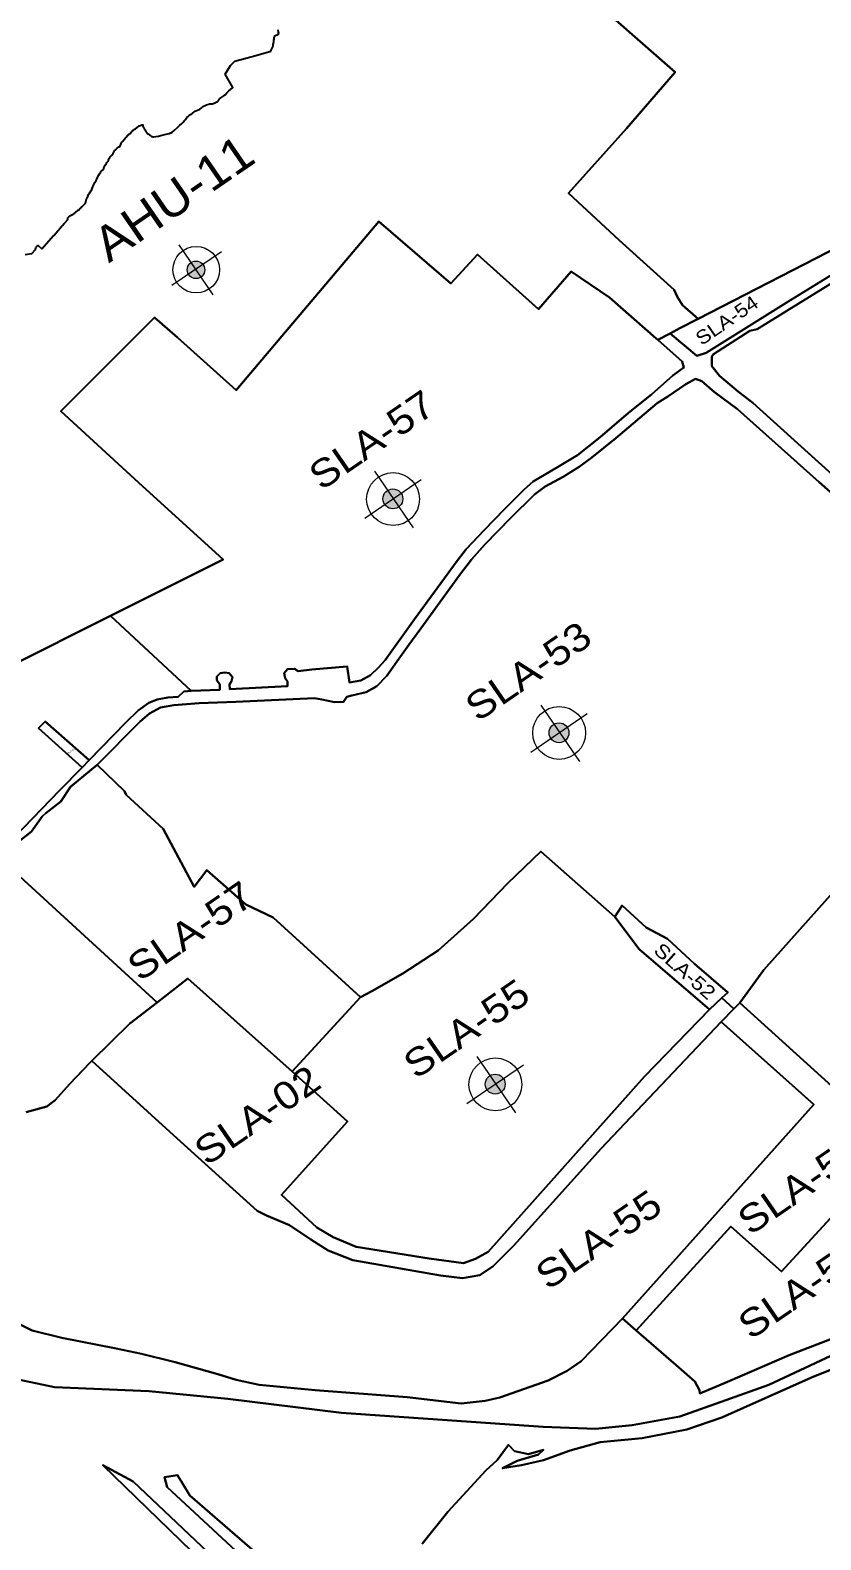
# Model space of a CAD drawing. Header units: metres. Extents: x 263924 to 318888, y 5017073 to 5064560.
# Drawn here: x 286267 to 289017, y 5038411 to 5043666 of the extents above; entities that cross this region are included whole.
import ezdxf

# ---------------------------------------------------------------- set-up
doc = ezdxf.new("R2010")
doc.units = ezdxf.units.M
doc.header["$LTSCALE"] = 38
doc.layers.add('1', color=7, linetype='Continuous', lineweight=25)
doc.layers.add('61', color=7, linetype='Continuous', lineweight=13)
doc.layers.add('6', color=7, linetype='Continuous')

msp = doc.modelspace()

# ---------------------------------------------------------------- hatches: boundary and pattern name
at = {"layer": '61'}
for points in [[(286868.6, 5042848.97, 1), (286818.25, 5042814.64, 1)], [(287547.76, 5042006.13, 1), (287508.63, 5042063.27, 1)], [(288125.54, 5041191.94, 1), (288086.41, 5041249.07, 1)], [(287903.63, 5039968.88, 1), (287864.49, 5040026.02, 1)]]:
    msp.add_hatch(color=256, dxfattribs=at).paths.add_polyline_path(points)

# ---------------------------------------------------------------- linework, layer by layer
at = {"layer": '1'}
for points in [[(288294.63, 5043709.16), (288510.27, 5043519.55), (288340.78, 5043324.03), (288199.59, 5043165.97), (288138.46, 5043098.52), (288315.59, 5042935.05), (288507.02, 5042762.18), (288517.34, 5042738.62), (288535.38, 5042708.76), (288590.27, 5042661.12), (288526.76, 5042628.87), (288492.25, 5042610.68), (288449.35, 5042588.08), (288444.02, 5042592.78), (288281.63, 5042735.01), (288148.81, 5042825.53), (288034.84, 5042695.35), (287822.43, 5042884.86), (287729.68, 5042783.74)], [(289122.09, 5042935.27), (288590.27, 5042661.12), (288535.38, 5042708.76), (288517.34, 5042738.62), (288507.02, 5042762.18), (288315.59, 5042935.05), (288138.46, 5043098.52), (288199.59, 5043165.97), (288340.78, 5043324.03), (288510.27, 5043519.55), (288294.63, 5043709.16)], [(287103.29, 5043592.88), (287104.9, 5043596.78), (287108.09, 5043603.58), (287108.79, 5043605.58), (287110.4, 5043608.38), (287111.5, 5043610.88), (287111.5, 5043613.38), (287112.09, 5043616.38), (287113, 5043619.18), (287113.29, 5043621.38), (287113.9, 5043626.18), (287113.9, 5043628.88), (287114.29, 5043631.68), (287115.09, 5043634.68), (287114.9, 5043639.78), (287115.79, 5043643.68), (287117.4, 5043646.18), (287122.29, 5043648.78), (287125.5, 5043649.88), (287127.29, 5043651.18), (287130.29, 5043651.68), (287130.79, 5043653.78), (287131.09, 5043656.18), (287130.09, 5043659.48), (287128.9, 5043667.08)], [(286819.8, 5043369.28), (286823.8, 5043372.28), (286828.6, 5043375.18), (286830.9, 5043376.78), (286835.3, 5043380.28), (286839.5, 5043384.28), (286842.2, 5043385.48), (286849, 5043387.98), (286854.3, 5043390.08), (286856.5, 5043391.18), (286860.9, 5043394.78), (286864.8, 5043397.88), (286867, 5043399.98), (286869.4, 5043401.58), (286874.7, 5043404.28), (286877.4, 5043405.38), (286880.2, 5043406.28), (286888, 5043409.08), (286890.8, 5043409.58), (286898.3, 5043409.78), (286900.7, 5043410.18), (286908.2, 5043412.88), (286915.5, 5043416.48), (286917.5, 5043418.08), (286921.7, 5043422.28), (286923.6, 5043424.38), (286925.5, 5043426.58), (286929.7, 5043430.58), (286939.7, 5043437.48), (286944.3, 5043441.38), (286950.3, 5043447.98), (286957.7, 5043455.18), (286963.8, 5043460.08), (286969.7, 5043465.18), (286971.3, 5043467.08), (286944.29, 5043512.98), (286963.79, 5043543.28), (286977.79, 5043557.78), (287051.42, 5043578.47), (287103.29, 5043592.88)], [(286658.4, 5043332.18), (286659.1, 5043330.08), (286661.7, 5043325.18), (286663.6, 5043322.38), (286664.3, 5043320.18), (286666.5, 5043317.88), (286667.7, 5043315.38), (286669.3, 5043312.98), (286671.2, 5043310.98), (286674.5, 5043306.68), (286676.9, 5043304.88), (286679, 5043303.58), (286681.3, 5043301.78), (286683.6, 5043300.58), (286686.2, 5043298.48), (286688.3, 5043296.18), (286690.5, 5043295.48), (286693.4, 5043295.08), (286696.9, 5043295.08), (286703.2, 5043295.78), (286712.9, 5043297.48), (286728.6, 5043301.18), (286749.4, 5043306.48), (286752, 5043307.38), (286754.4, 5043308.58), (286756.9, 5043308.98), (286758.9, 5043310.08), (286767, 5043317.18), (286780, 5043328.38), (286782.2, 5043330.38), (286785.5, 5043334.18), (286787.2, 5043335.88), (286791.2, 5043338.88), (286793.3, 5043340.58), (286797.3, 5043344.58), (286803, 5043351.58), (286806.9, 5043355.48), (286811.9, 5043361.98), (286815.8, 5043365.88), (286819.8, 5043369.28)], [(286555.1, 5043236.47), (286556.5, 5043238.78), (286557.7, 5043241.38), (286561.3, 5043247.97), (286563, 5043250.08), (286565.2, 5043251.97), (286569.3, 5043255.08), (286574.9, 5043260.38), (286577, 5043261.38), (286579, 5043262.88), (286580.5, 5043265.48), (286581.8, 5043268.58), (286582.8, 5043271.48), (286584, 5043273.88), (286585.4, 5043276.18), (286587, 5043278.18), (286598.3, 5043291.58), (286600, 5043293.18), (286605.5, 5043299.68), (286607.8, 5043301.28), (286609.6, 5043303.38), (286614.1, 5043306.38), (286616, 5043307.98), (286619.4, 5043311.78), (286622.8, 5043316.28), (286625.3, 5043318.38), (286627.2, 5043320.28), (286630.5, 5043321.38), (286633.1, 5043322.68), (286637.2, 5043326.28), (286639, 5043327.98), (286640.7, 5043329.28), (286642.5, 5043330.98), (286644.4, 5043332.88), (286646.6, 5043333.48), (286649.3, 5043334.48), (286652.1, 5043335.28), (286654.6, 5043336.48), (286658.1, 5043336.28), (286658.4, 5043332.18)], [(286476.3, 5043101.38), (286476.8, 5043103.97), (286477.7, 5043106.47), (286479.2, 5043108.47), (286482.6, 5043115.47), (286484.7, 5043120.88), (286486.1, 5043123.28), (286486.9, 5043126.08), (286488.4, 5043128.58), (286490.3, 5043134.08), (286491.4, 5043136.08), (286495.5, 5043142.78), (286498.5, 5043147.58), (286500.2, 5043152.67), (286501.4, 5043154.97), (286503.5, 5043159.67), (286507.6, 5043166.28), (286510.6, 5043170.58), (286511.7, 5043172.88), (286513.5, 5043174.97), (286517.3, 5043178.28), (286519.3, 5043179.38), (286522.1, 5043184.47), (286522.7, 5043186.67), (286523.8, 5043188.97), (286525.4, 5043191.47), (286526.3, 5043193.78), (286527.5, 5043196.08), (286531.5, 5043202.88), (286533.5, 5043205.08), (286536.8, 5043209.17), (286538.3, 5043211.28), (286538.8, 5043214.28), (286539.5, 5043216.97), (286540.7, 5043219.28), (286543.4, 5043223.28), (286544.9, 5043225.08), (286548.4, 5043228.97), (286551.9, 5043232.28), (286555.1, 5043236.47)], [(286307.5, 5042904.47), (286347.7, 5042951.27), (286349.4, 5042952.87), (286362.9, 5042967.87), (286365, 5042969.97), (286368.4, 5042974.27), (286375.7, 5042982.37), (286379, 5042986.47), (286384.4, 5042993.07), (286388.1, 5042996.17), (286397.3, 5043007.07), (286397.8, 5043009.77), (286397.8, 5043012.57), (286399.2, 5043015.17), (286400.7, 5043016.87), (286404.3, 5043019.37), (286409.2, 5043021.97), (286411.4, 5043023.47), (286417.7, 5043026.97), (286420, 5043027.87), (286422.6, 5043029.77), (286424, 5043031.67), (286433.1, 5043039.37), (286435.2, 5043040.87), (286439.2, 5043044.77), (286440.9, 5043046.67), (286445.3, 5043050.57), (286447.8, 5043052.67), (286458.5, 5043064.08), (286460.4, 5043069.88), (286461.6, 5043073.78), (286462.9, 5043078.97), (286464.2, 5043081.38), (286464.9, 5043084.08), (286466.6, 5043087.67), (286468.4, 5043090.78), (286469.6, 5043093.67), (286473.3, 5043098.58), (286473.9, 5043100.58), (286476.3, 5043101.38)], [(287729.68, 5042783.74), (287479.29, 5043000.2), (286982.89, 5042412.62), (286779.36, 5042596.41), (286698.48, 5042666.06), (286373.12, 5042340.28), (286642.79, 5042091.3), (286938, 5041823.38), (286545.61, 5041626.92), (286184.86, 5041446.3)], [(286967.08, 5041399.58), (286970.71, 5041414.13), (286958.25, 5041428.17), (286943.7, 5041430.77), (286927.08, 5041427.65), (286915.13, 5041416.21), (286915.65, 5041403.22), (286926.04, 5041388.67), (286926.04, 5041369.96), (286826.08, 5041366.53), (286545.61, 5041626.92), (286938, 5041823.38), (286642.79, 5042091.3), (286373.12, 5042340.28), (286698.48, 5042666.06), (286779.36, 5042596.41), (286982.89, 5042412.62), (287479.29, 5043000.2)], [(287479.29, 5043000.2), (287729.68, 5042783.74), (287822.43, 5042884.86), (288034.84, 5042695.35), (288148.81, 5042825.53), (288281.63, 5042735.01), (288444.02, 5042592.78), (288449.35, 5042588.08), (288534.69, 5042512.8), (288540.4, 5042491.5), (288502.49, 5042464.47), (288428.21, 5042397.43), (288347.18, 5042334.54), (288249.01, 5042249.31), (288170.58, 5042186.95), (288100.97, 5042144.85), (288016.31, 5042094.96), (287984.62, 5042067.41), (287916.06, 5041998.81), (287845.42, 5041926.05), (287783.09, 5041859.53), (287751.92, 5041819.51), (287603.37, 5041615.78), (287501.56, 5041472.86), (287478.19, 5041447.4), (287450.14, 5041421.41), (287416.38, 5041402.7), (287377.42, 5041395.42), (287368.59, 5041451.03), (287246.01, 5041440.64), (287198.22, 5041434.4), (287185.75, 5041443.24), (287161.34, 5041441.68), (287150.43, 5041428.17), (287153.03, 5041411.02), (287161.34, 5041398.54), (287161.34, 5041382.95), (286960.84, 5041372.04), (286960.32, 5041388.67), (286967.08, 5041399.58)], [(288502.49, 5042464.47), (288540.4, 5042491.5), (288534.69, 5042512.8), (288449.35, 5042588.08), (288492.25, 5042610.68), (288585.59, 5042532.03), (288617.8, 5042543.51), (288896.18, 5042717.56), (289272.85, 5042949.28)], [(286249.2, 5042884.97), (286272.3, 5042888.77), (286284.5, 5042902.77), (286286, 5042908.27), (286287.4, 5042910.77), (286289.1, 5042913.37), (286294.2, 5042917.07), (286307.5, 5042904.47)], [(286800.83, 5041363.77), (286826.08, 5041366.53), (286926.04, 5041369.96), (286926.04, 5041388.67), (286915.65, 5041403.22), (286915.13, 5041416.21), (286927.08, 5041427.65), (286943.7, 5041430.77), (286958.25, 5041428.17), (286970.71, 5041414.13), (286967.08, 5041399.58), (286960.32, 5041388.67), (286960.84, 5041372.04), (287161.34, 5041382.95), (287161.34, 5041398.54), (287153.03, 5041411.02), (287150.43, 5041428.17), (287161.34, 5041441.68), (287185.75, 5041443.24), (287198.22, 5041434.4), (287246.01, 5041440.64), (287368.59, 5041451.03), (287377.42, 5041395.42), (287416.38, 5041402.7), (287450.14, 5041421.41), (287478.19, 5041447.4), (287501.56, 5041472.86), (287603.37, 5041615.78), (287751.92, 5041819.51), (287783.09, 5041859.53), (287845.42, 5041926.05), (287916.06, 5041998.81), (287984.62, 5042067.41), (288016.31, 5042094.96), (288100.97, 5042144.85), (288170.58, 5042186.95), (288249.01, 5042249.31), (288347.18, 5042334.54), (288428.21, 5042397.43), (288502.49, 5042464.47)], [(287367.92, 5041346), (287384.89, 5041349.88), (287434.85, 5041361.53), (287472.68, 5041382.39), (287507.12, 5041418.31), (287543.01, 5041469.26), (287583.75, 5041526.53), (287625.46, 5041583.3), (287759.32, 5041769.17), (287801.52, 5041823.52), (287848.08, 5041875.44), (287936.84, 5041967.16), (288021.23, 5042049.66), (288058.09, 5042077.32), (288120.66, 5042111.29), (288176.44, 5042145.75), (288219.6, 5042178.26), (288303.99, 5042246.2), (288447.07, 5042367.52), (288484.42, 5042390.81), (288547.47, 5042434), (288580.45, 5042452.93), (288602.28, 5042444.68), (288646.41, 5042406.34), (288727.41, 5042347.14), (289011.14, 5042092.85), (289317.18, 5041823.03)], [(289317.19, 5041823.03), (289011.14, 5042092.85), (288727.41, 5042347.14), (288646.41, 5042406.34), (288602.28, 5042444.68), (288580.45, 5042452.93), (288547.47, 5042434), (288484.42, 5042390.81), (288447.07, 5042367.52), (288303.99, 5042246.2), (288219.6, 5042178.26), (288176.44, 5042145.75), (288120.66, 5042111.29), (288058.09, 5042077.32), (288021.23, 5042049.66), (287936.84, 5041967.16), (287848.08, 5041875.44), (287801.52, 5041823.52), (287759.32, 5041769.17), (287625.46, 5041583.3)], [(284958.54, 5040818.48), (285439.06, 5041064.48), (286184.86, 5041446.3), (286545.61, 5041626.92), (286826.08, 5041366.53), (286800.83, 5041363.77), (286780.76, 5041345.75), (286745.25, 5041342.66), (286708.72, 5041335.97), (286678.87, 5041324.64), (286641.82, 5041298.38)], [(287625.46, 5041583.3), (287583.75, 5041526.52), (287543.01, 5041469.26), (287507.12, 5041418.31), (287472.68, 5041382.39), (287434.85, 5041361.53), (287384.89, 5041349.88), (287367.92, 5041346), (287355.79, 5041328.53), (287325.24, 5041327.56), (287280.62, 5041335.81), (287254.91, 5041341.15), (286982.33, 5041328.04), (286854.77, 5041323.67), (286766.5, 5041316.88), (286719.94, 5041308.15), (286681.14, 5041287.28), (286648.64, 5041259.62), (286499.86, 5041108.34), (286406.77, 5041032.64), (286373.01, 5040980.78), (286321.05, 5040940.69), (286307.79, 5040928.8), (286270.95, 5040876.51), (286221.17, 5040837.35)], [(285995.52, 5040633.08), (286368.07, 5041019.8), (286447.31, 5041099.61), (286472.01, 5041125.36), (286598.6, 5041255.64), (286641.82, 5041298.38), (286678.87, 5041324.64), (286708.72, 5041335.97), (286745.25, 5041342.66), (286780.76, 5041345.75), (286800.83, 5041363.77)], [(289280.81, 5040913.61), (288818.11, 5040395.33), (288735.17, 5040280.32), (288714.32, 5040259.36), (288672.53, 5040297.48), (288693.08, 5040316.56), (288576.97, 5040416.57), (288483.74, 5040503.62), (288409.17, 5040542.49), (288325.27, 5040618.66), (288300.12, 5040580.22), (288042.57, 5040807.33), (287927.63, 5040696.69), (287808.31, 5040572.94), (287686.09, 5040462.3), (287562.41, 5040382.23), (287454.74, 5040321.08), (287415.45, 5040300.7), (287111.82, 5040577.98), (287016.79, 5040622.24), (286880.81, 5040741.91), (286836.58, 5040684.53), (286728.45, 5040886.16), (286600.66, 5041004.18), (286594.1, 5041017.3), (286499.86, 5041108.34), (286648.64, 5041259.62), (286681.14, 5041287.28), (286719.94, 5041308.15), (286766.5, 5041316.88), (286854.77, 5041323.67), (286982.33, 5041328.04), (287254.91, 5041341.15), (287280.62, 5041335.81), (287325.24, 5041327.56), (287355.79, 5041328.53), (287367.92, 5041346)], [(286641.82, 5041298.38), (286598.6, 5041255.64), (286472.01, 5041125.36), (286318.86, 5041259.91), (286295.93, 5041236.96), (286447.31, 5041099.61), (286368.07, 5041019.8), (285995.52, 5040633.08)], [(286173.19, 5040772.81), (286708.3, 5040281.77), (286613.43, 5040208.27), (286481, 5040078.47), (286474.04, 5040071.62), (286404.09, 5039998.77), (286353.48, 5039942.09), (286324.17, 5039919.5), (286252.75, 5039899.29)], [(289141.97, 5039630.4), (288879.58, 5039345.6), (288703.42, 5039501.45), (288374.2, 5039139.66), (288326.39, 5039182.17), (288992.34, 5039926.78), (288670.04, 5040214.84), (288714.32, 5040259.36), (288735.17, 5040280.32), (289055.51, 5039990.61)], [(287388.7, 5039384.56), (287693.74, 5039331.69), (287770.69, 5039321.48), (287830.03, 5039332.61), (287876.39, 5039364.15), (287950.56, 5039437.44), (288251.89, 5039772.33), (288670.04, 5040214.84), (288992.34, 5039926.78)], [(286252.75, 5039899.29), (286324.17, 5039919.5), (286353.48, 5039942.09), (286404.09, 5039998.77), (286474.04, 5040071.62), (286481, 5040078.47), (286764.71, 5039819.65), (287055.84, 5039556.19), (287088.29, 5039540.41), (287168.03, 5039507.02), (287243.13, 5039456.92), (287302.47, 5039418.89), (287388.7, 5039384.56)], [(288992.34, 5039926.78), (288326.39, 5039182.17), (288183.39, 5039033.22), (288134.42, 5038999.9), (288067.79, 5038965.32), (287900.25, 5038906.7), (287848.71, 5038895.3), (287766.06, 5038885.87), (287577.91, 5038907.97), (287257.67, 5038932.59), (287062.47, 5038951.32), (286982.5, 5038968.48), (286918.67, 5038987.91), (286770.24, 5039030.22), (286653.8, 5039058.3), (286565.39, 5039077.23), (286376.29, 5039114.2), (286272.85, 5039139.95), (286182.61, 5039184.73)], [(290537.38, 5039451.51), (290378.96, 5039445.92), (290159.82, 5039443.13), (290014.66, 5039424.97), (289918.35, 5039409.6), (289827.62, 5039388.65), (289740.38, 5039364.91), (289572.89, 5039298.56), (289270, 5039153.29), (288835.91, 5038950.76), (288685.86, 5038896.98), (288526.04, 5038841.11), (288359.94, 5038810.38), (288232.92, 5038797.11), (288050.77, 5038804.1), (287349.38, 5038853.68), (286954.37, 5038901.87), (286678.7, 5038929.11), (286351.38, 5038942.38), (286141.31, 5038986.38)], [(286351.38, 5038942.38), (286678.7, 5038929.11), (286954.37, 5038901.87), (287349.38, 5038853.68), (288050.77, 5038804.1), (288232.92, 5038797.11), (288359.94, 5038810.38), (288526.04, 5038841.11), (288685.86, 5038896.98), (288835.91, 5038950.76), (289270, 5039153.29), (289572.89, 5039298.56), (289740.38, 5039364.91), (289827.62, 5039388.65), (289918.35, 5039409.6), (290014.66, 5039424.97), (290159.82, 5039443.13), (290378.96, 5039445.92), (290537.38, 5039451.51), (290777.46, 5039468.27), (290833.29, 5039409.6)], [(286182.61, 5039184.73), (286272.85, 5039139.95), (286376.29, 5039114.2), (286565.39, 5039077.23), (286653.8, 5039058.3), (286770.24, 5039030.22)], [(286770.24, 5039030.22), (286918.67, 5038987.91), (286982.5, 5038968.48), (287062.47, 5038951.32), (287257.67, 5038932.59), (287577.91, 5038907.97), (287766.06, 5038885.87), (287848.71, 5038895.3), (287900.25, 5038906.7), (288067.79, 5038965.32), (288134.42, 5038999.9), (288183.39, 5039033.22), (288326.39, 5039182.17), (288374.2, 5039139.66), (288513.46, 5039019.36), (288578.05, 5038962.41), (288594.85, 5038932.33), (288596.39, 5038920.71), (288692.63, 5038961.48), (288906.25, 5039054.45), (289084.15, 5039122.3)], [(288034.72, 5038707.72), (287960.04, 5038686.07), (287909.09, 5038660.23), (287975.39, 5038671.4), (288051.47, 5038688.16), (288144.29, 5038722.38), (288249.67, 5038751.02), (288395.53, 5038765.69), (288551.16, 5038795.72), (288671.9, 5038836.92), (288984.56, 5038976.6), (289177.88, 5039054.12)], [(289177.88, 5039054.12), (288984.56, 5038976.6), (288671.9, 5038836.92), (288551.16, 5038795.72), (288395.53, 5038765.69), (288249.67, 5038751.02), (288144.29, 5038722.38), (288051.47, 5038688.16), (287975.39, 5038671.4), (287909.09, 5038660.23), (287960.04, 5038686.07), (288034.72, 5038707.72), (288052.16, 5038724.48), (287999.82, 5038709.12)], [(286141.31, 5038986.38), (286351.38, 5038942.38)], [(287630.54, 5038397.76), (287719.57, 5038508.9), (287851.14, 5038652.37), (287890.95, 5038688.86), (287930.03, 5038741.94), (287950.97, 5038719.59), (287999.82, 5038709.12), (288052.16, 5038724.48), (288034.72, 5038707.72)], [(287999.82, 5038709.12), (287950.97, 5038719.59), (287930.03, 5038741.94), (287890.95, 5038688.86), (287851.14, 5038652.37), (287719.57, 5038508.9), (287630.54, 5038397.76)], [(287061.18, 5038145.58), (286518.65, 5038671.67), (286624.84, 5038614.86), (287013.87, 5038245.54)], [(287013.87, 5038245.54), (286624.84, 5038614.86), (286518.65, 5038671.67), (287061.18, 5038145.58)], [(287060.13, 5038300.25), (286742.6, 5038594.86), (286733.14, 5038629.59), (286779.4, 5038635.9), (286821.46, 5038565.4), (287352.77, 5038104.65)], [(287352.77, 5038104.65), (286821.46, 5038565.4), (286779.4, 5038635.9), (286733.14, 5038629.59), (286742.6, 5038594.86), (287060.13, 5038300.25)]]:
    msp.add_lwpolyline(points, dxfattribs=at)
for points in [[(289305.27, 5042958.55), (289293.44, 5042948.25), (289280.06, 5042941.55), (289272.85, 5042949.28), (288896.18, 5042717.56), (288617.8, 5042543.51), (288585.59, 5042532.03), (288492.25, 5042610.68), (288526.76, 5042628.87), (288590.27, 5042661.12), (289122.09, 5042935.27), (289294.01, 5043017.21), (289325.31, 5042988.95), (289298.58, 5042965.24)], [(289493.34, 5042310.96), (289801.05, 5042530.33), (289813.9, 5042543.95), (289570.79, 5042767.23), (289361.51, 5042956.25), (289347.98, 5042976.57), (289302.19, 5042938.46), (288794.81, 5042625.38), (288770.11, 5042619.2), (288643.01, 5042537.84), (288637.39, 5042529.71), (288638.05, 5042496.17), (288664.54, 5042463.43), (288729.99, 5042407.3), (288779.85, 5042368.33), (289177.31, 5042010.64), (289398.08, 5042241.37)], [(289398.08, 5042241.37), (289177.31, 5042010.64), (288779.85, 5042368.33), (288729.99, 5042407.3), (288664.54, 5042463.43), (288638.05, 5042496.17), (288637.39, 5042529.71), (288643.01, 5042537.84), (288770.11, 5042619.2), (288794.81, 5042625.38), (289302.19, 5042938.46), (289347.98, 5042976.57), (289361.51, 5042956.25), (289570.79, 5042767.23), (289813.9, 5042543.95), (289801.05, 5042530.33), (289493.34, 5042310.96)], [(286472.01, 5041125.36), (286447.31, 5041099.61), (286295.93, 5041236.96), (286318.86, 5041259.91)], [(286728.45, 5040886.16), (286836.58, 5040684.53), (286880.81, 5040741.91), (287016.79, 5040622.24), (287111.82, 5040577.98), (287415.45, 5040300.7), (287178.28, 5040041.56), (286814.52, 5040364.76), (286708.3, 5040281.77), (286173.19, 5040772.81), (286210.09, 5040826.39), (286221.17, 5040837.35), (286270.95, 5040876.51), (286307.79, 5040928.8), (286321.05, 5040940.69), (286373.01, 5040980.78), (286406.77, 5041032.64), (286499.86, 5041108.34), (286594.1, 5041017.3), (286600.66, 5041004.18)], [(289715.83, 5040735.25), (289055.51, 5039990.61), (288735.17, 5040280.32), (288818.11, 5040395.33), (289280.81, 5040913.61), (289375.39, 5041043.18), (289502.97, 5040931.13)], [(287815.59, 5039389.34), (287773.39, 5039374.78), (287654.08, 5039390.79), (287400.9, 5039431.55), (287320.87, 5039465.04), (287264.13, 5039498.52), (287140.45, 5039612.08), (287370.35, 5039866.86), (287178.28, 5040041.56), (287415.45, 5040300.7), (287454.74, 5040321.08), (287562.41, 5040382.23), (287686.09, 5040462.3), (287808.31, 5040572.94), (287927.63, 5040696.69), (288042.57, 5040807.33), (288300.12, 5040580.22), (288384.51, 5040466.67), (288628.96, 5040257.02), (288403.42, 5040024.09), (287859.24, 5039414.08)], [(288672.53, 5040297.48), (288628.96, 5040257.02), (288384.51, 5040466.67), (288300.12, 5040580.22), (288325.27, 5040618.66), (288409.17, 5040542.49), (288483.74, 5040503.62), (288576.97, 5040416.57), (288693.08, 5040316.56)], [(287654.08, 5039390.79), (287773.39, 5039374.78), (287815.59, 5039389.34), (287859.24, 5039414.08), (288403.42, 5040024.09), (288628.96, 5040257.02), (288672.53, 5040297.48), (288714.32, 5040259.36), (288670.04, 5040214.84), (288251.89, 5039772.33), (287950.56, 5039437.44), (287876.39, 5039364.15), (287830.03, 5039332.61), (287770.69, 5039321.48), (287693.74, 5039331.69), (287388.7, 5039384.56), (287302.47, 5039418.89), (287243.13, 5039456.92), (287168.03, 5039507.02), (287088.29, 5039540.41), (287055.84, 5039556.19), (286764.71, 5039819.65), (286481, 5040078.47), (286613.43, 5040208.27), (286708.3, 5040281.77), (286814.52, 5040364.76), (287178.28, 5040041.56), (287370.35, 5039866.86), (287140.45, 5039612.08), (287264.13, 5039498.52), (287320.87, 5039465.04), (287400.9, 5039431.55)], [(289261.86, 5039367.8), (289306.29, 5039318.43), (289311.8, 5039272.84), (289281.83, 5039229.96), (289235.55, 5039202.75), (289153.47, 5039154.02), (289084.15, 5039122.3), (288906.25, 5039054.45), (288692.63, 5038961.48), (288596.39, 5038920.71), (288594.85, 5038932.33), (288578.05, 5038962.41), (288513.46, 5039019.36), (288374.2, 5039139.66), (288703.42, 5039501.45), (288879.58, 5039345.6), (289141.97, 5039630.4), (289168.86, 5039635.04), (289187.4, 5039544.12), (289218.31, 5039429.77)]]:
    msp.add_lwpolyline(points, close=True, dxfattribs=at)
at = {"layer": '61'}
for p, q in [((286931.87, 5042895.04), (286758.76, 5042777.02)), ((286902.43, 5042745.25), (286784.42, 5042918.36)), ((287600.26, 5041934.35), (287465.73, 5042130.78)), ((287429.98, 5041967.44), (287626.41, 5042101.96)), ((288178.03, 5041120.15), (288043.51, 5041316.58)), ((288007.75, 5041153.24), (288204.19, 5041287.77)), ((287785.84, 5039930.19), (287982.27, 5040064.71)), ((287956.12, 5039897.09), (287821.6, 5040093.53))]:
    msp.add_line(p, q, dxfattribs=at)
for centre, radius in [((286844.08, 5042832.26), 80.9), ((286843.42, 5042831.81), 30.47), ((287528.71, 5042033.95), 91.94), ((287528.19, 5042034.7), 34.63), ((288106.48, 5041219.75), 91.94), ((288105.97, 5041220.5), 34.63), ((287884.57, 5039996.7), 91.94), ((287884.06, 5039997.45), 34.63)]:
    msp.add_circle(centre, radius, dxfattribs=at)

# ---------------------------------------------------------------- texts
at = {"layer": '6'}
for s, height, rotation, width, p in [('AHU-11', 120, 34.501, 1.1, (286540.13, 5042853.91)), ('SLA-54', 48, 34.501, 1.15, (288602.05, 5042566.48)), ('SLA-57', 96, 34.501, 1.15, (287279.17, 5042061.03)), ('SLA-53', 96, 34.501, 1.15, (287823.01, 5041255.96)), ('SLA-57', 6, 34.501, 1.15, (286398.24, 5041145.75)), ('SLA-57', 96, 34.501, 1.15, (286647.61, 5040351.82)), ('SLA-52', 48, 318.529, 1.2, (288431.59, 5040457.69)), ('SLA-55', 96, 34.501, 1.15, (287607.99, 5040011.96)), ('SLA-02', 96, 34.501, 1.15, (286880.48, 5039710.51)), ('SLA-52', 96, 34.501, 1.15, (288770.55, 5039468.38)), ('SLA-55', 96, 34.501, 1.15, (288067.63, 5039277.76)), ('SLA-55', 96, 34.501, 1.15, (288772.37, 5039104.78))]:
    msp.add_text(s, height=height, rotation=rotation, dxfattribs=dict(at, width=width)).set_placement(p)

doc.saveas('drawing.dxf')
